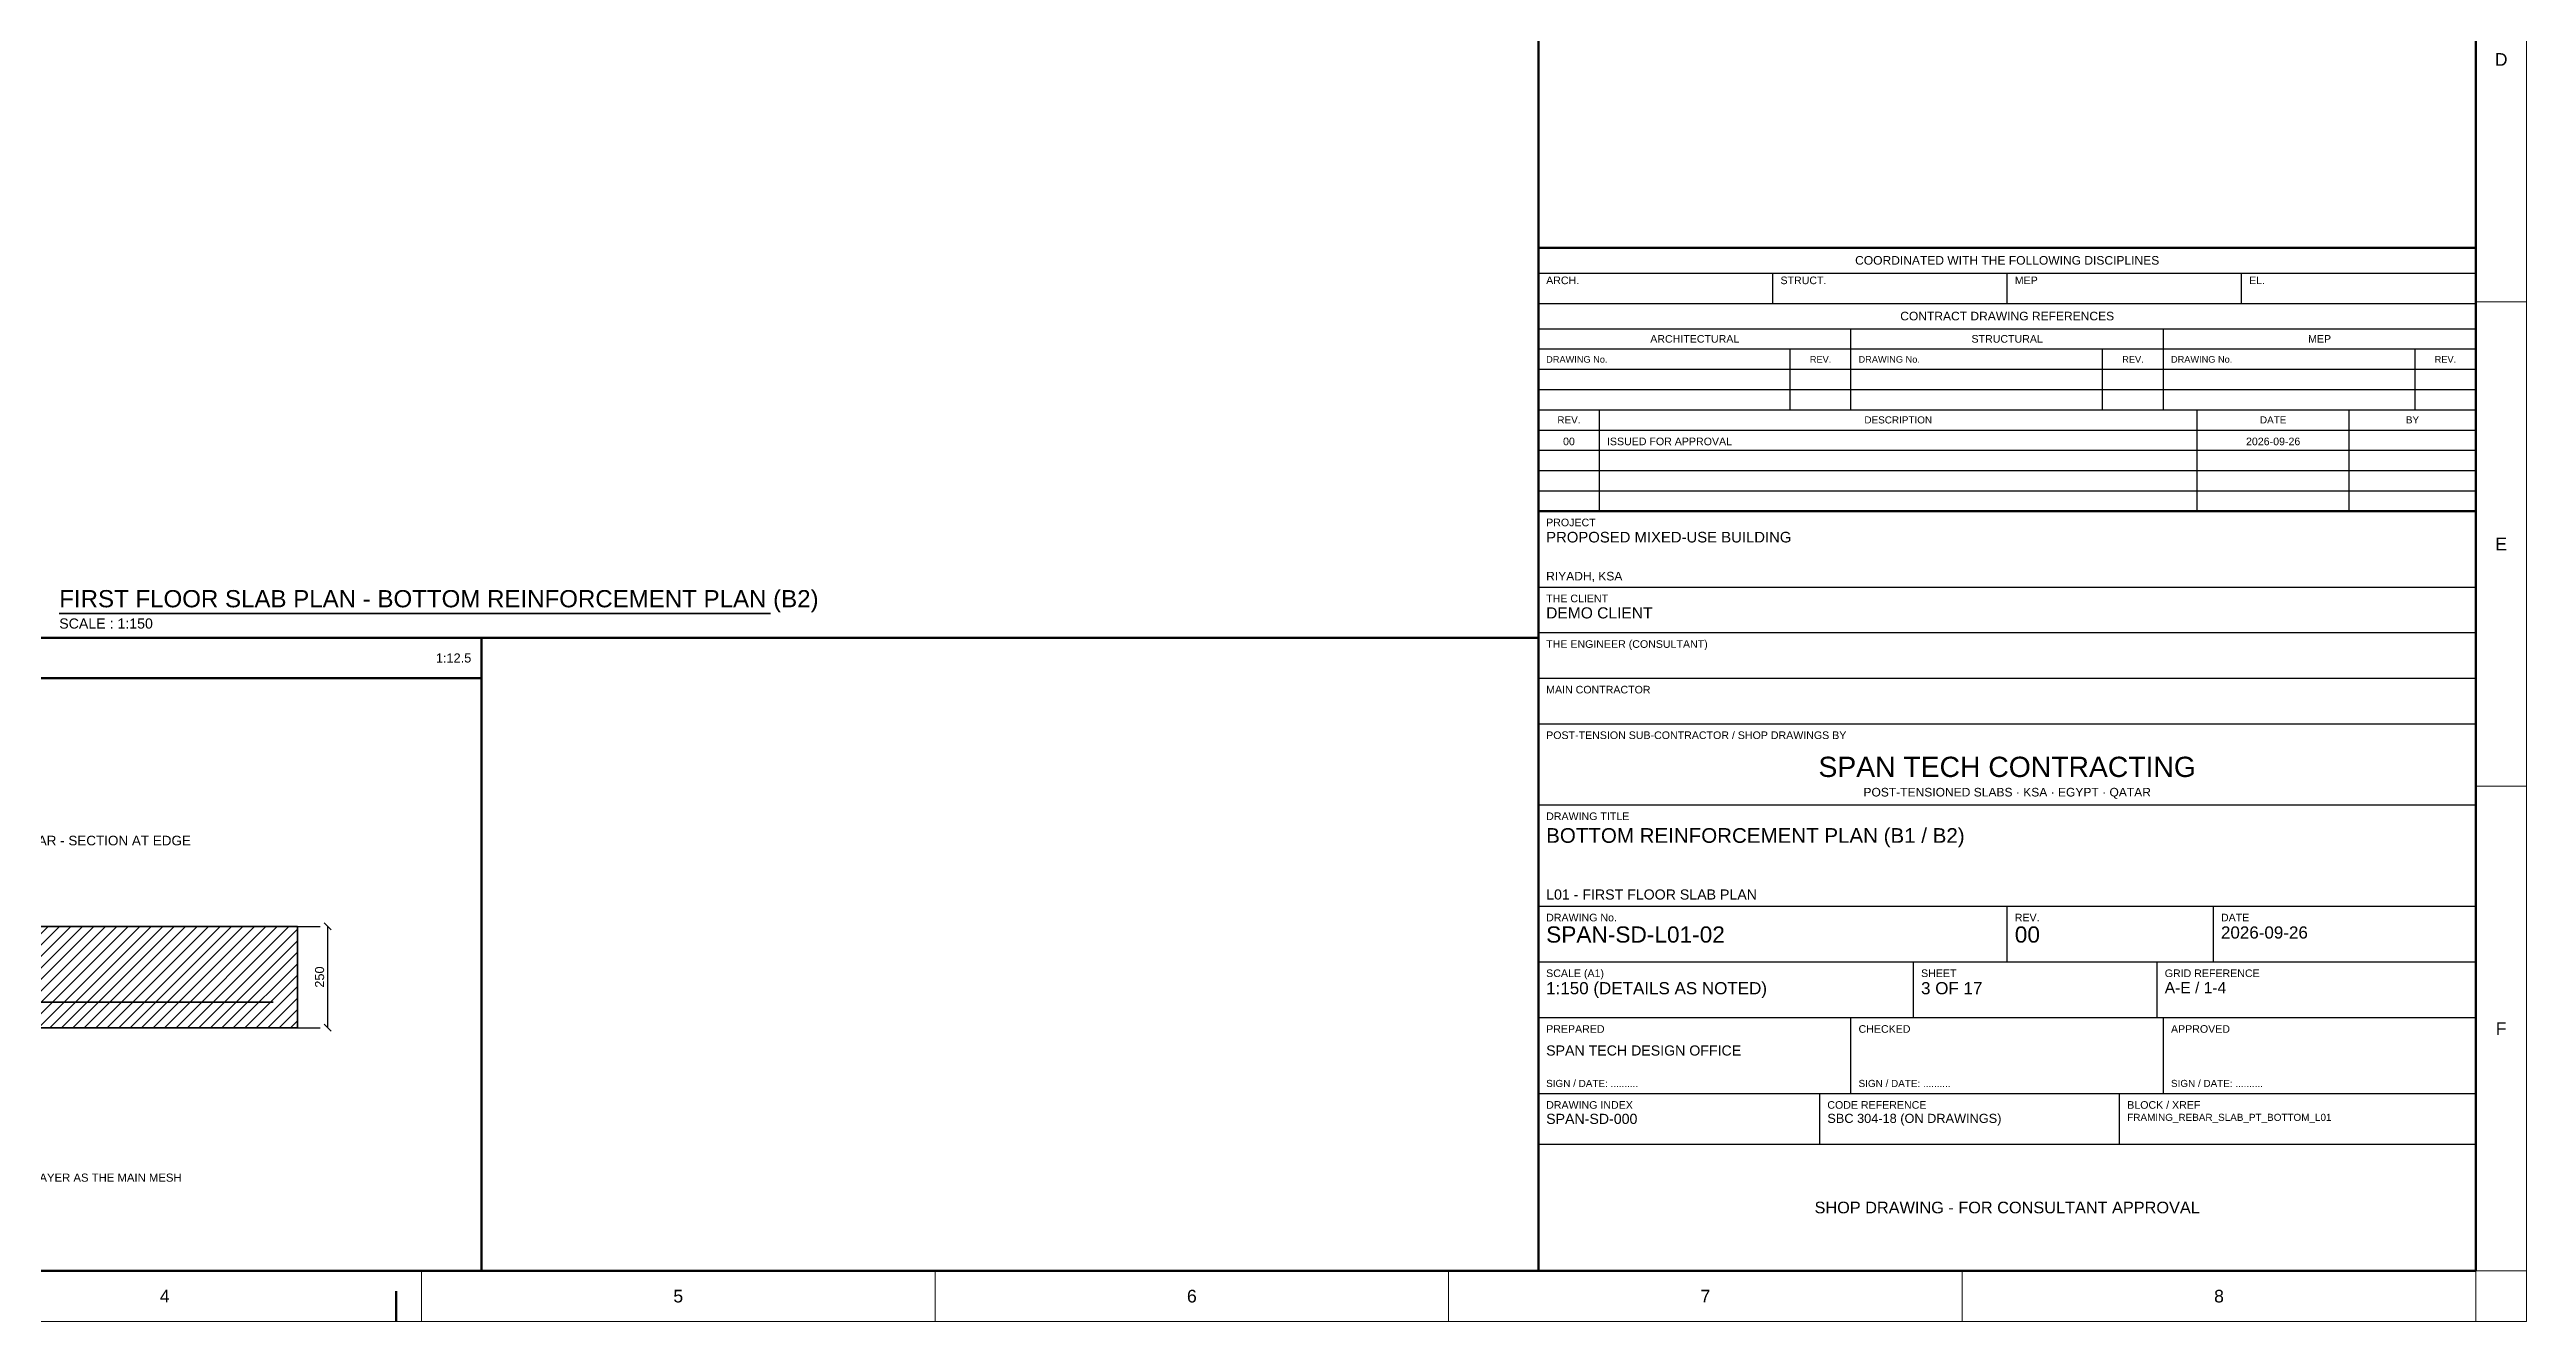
# Model space of a CAD drawing. Header units: millimetres. Extents: x 0 to 126150, y 0 to 89100.
# Drawn here: x 52812 to 126150, y 0 to 37669 of the extents above; entities that cross this region are included whole.
import ezdxf
from ezdxf.enums import TextEntityAlignment as Align

# ---------------------------------------------------------------- set-up
doc = ezdxf.new("R2010")
doc.units = ezdxf.units.MM
doc.header["$LTSCALE"] = 37.5
doc.layers.get('0').update_dxf_attribs({"linetype": 'CONTINUOUS'})
for name, color, linetype in [('SPAN-DETAIL', 7, 'CONTINUOUS'), ('SPAN-DETAIL-HATCH', 8, 'CONTINUOUS'), ('SPAN-DIM', 8, 'CONTINUOUS'), ('SPAN-RB-TEXT', 7, 'CONTINUOUS'), ('SPAN-SHEET-NOTES', 7, 'CONTINUOUS'), ('SPAN-SHEET-TEXT', 2, 'CONTINUOUS')]:
    doc.layers.add(name, color=color, linetype=linetype)
for name, color, linetype, lineweight in [('SPAN-RB-BOT', 1, 'CONTINUOUS', 20), ('SPAN-SHEET-FRAME', 7, 'CONTINUOUS', 50), ('SPAN-SHEET-TITLE', 7, 'CONTINUOUS', 25)]:
    doc.layers.add(name, color=color, linetype=linetype, lineweight=lineweight)
doc.styles.get("Standard").update_dxf_attribs({"font": 'arial.ttf'})

# ---------------------------------------------------------------- blocks, each defined once
blk = doc.blocks.new('FRAMING_REBAR_SLAB_PT_BOTTOM_L01')
at = {"layer": 'SPAN-DETAIL-HATCH'}
h = blk.add_hatch(dxfattribs=at)
h.set_pattern_fill('ANSI31', color=256, scale=75.5906)
h.paths.add_polyline_path([(43350, 8700), (60150, 8700), (60150, 11700), (43350, 11700)])
at = {"layer": 'SPAN-DETAIL', "lineweight": 35}
blk.add_lwpolyline([(43350, 8700), (60150, 8700), (60150, 11700), (43350, 11700)], close=True, dxfattribs=at)
at = {"layer": 'SPAN-DIM'}
for p, q in [((61155, 11595), (60945, 11805)), ((60150, 11700), (60825, 11700)), ((61050, 8700), (61050, 11700)), ((61155, 8595), (60945, 8805)), ((60150, 8700), (60825, 8700))]:
    blk.add_line(p, q, dxfattribs=at)
at = {"layer": 'SPAN-RB-BOT', "lineweight": 35}
blk.add_line((46950, 9456), (59430, 9456), dxfattribs=at)
at = {"layer": 'SPAN-SHEET-FRAME'}
for p, q in [((96900, 1500), (96900, 87600)), ((96900, 31800), (124650, 31800)), ((96900, 24000), (124650, 24000)), ((3000, 20250), (96900, 20250)), ((34300, 19050), (65600, 19050)), ((63075, 0), (63075, 900))]:
    blk.add_line(p, q, dxfattribs=at)
at = {"layer": 'SPAN-SHEET-FRAME', "lineweight": 13}
for p, q in [((124650, 30200), (126150, 30200)), ((124650, 15850), (126150, 15850)), ((63825, 0), (63825, 1500)), ((79031.25, 0), (79031.25, 1500)), ((94237.5, 0), (94237.5, 1500)), ((109443.75, 0), (109443.75, 1500)), ((124650, 0), (124650, 1500)), ((124650, 1500), (126150, 1500))]:
    blk.add_line(p, q, dxfattribs=at)
blk.add_lwpolyline([(0, 0), (126150, 0), (126150, 89100), (0, 89100)], close=True, dxfattribs=at)
at = {"layer": 'SPAN-SHEET-FRAME'}
for points in [[(3000, 1500), (124650, 1500), (124650, 87600), (3000, 87600)], [(34300, 1500), (65600, 1500), (65600, 20250), (34300, 20250)]]:
    blk.add_lwpolyline(points, close=True, dxfattribs=at)
at = {"layer": 'SPAN-SHEET-TITLE'}
for p, q in [((96900, 31050), (124650, 31050)), ((103837.5, 30150), (103837.5, 31050)), ((110775, 30150), (110775, 31050)), ((117712.5, 30150), (117712.5, 31050)), ((96900, 30150), (124650, 30150)), ((96900, 29400), (124650, 29400)), ((106150, 28800), (106150, 29400)), ((115400, 28800), (115400, 29400)), ((96900, 28800), (124650, 28800)), ((104350, 28200), (104350, 28800)), ((106150, 28200), (106150, 28800)), ((113600, 28200), (113600, 28800)), ((115400, 28200), (115400, 28800)), ((122850, 28200), (122850, 28800)), ((96900, 28200), (124650, 28200)), ((104350, 27600), (104350, 28200)), ((106150, 27600), (106150, 28200)), ((113600, 27600), (113600, 28200)), ((115400, 27600), (115400, 28200)), ((122850, 27600), (122850, 28200)), ((96900, 27600), (124650, 27600)), ((104350, 27000), (104350, 27600)), ((106150, 27000), (106150, 27600)), ((113600, 27000), (113600, 27600)), ((115400, 27000), (115400, 27600)), ((122850, 27000), (122850, 27600)), ((96900, 27000), (124650, 27000)), ((98700, 26400), (98700, 27000)), ((116400, 26400), (116400, 27000)), ((120900, 26400), (120900, 27000)), ((96900, 26400), (124650, 26400)), ((96900, 25800), (124650, 25800)), ((98700, 25800), (98700, 26400)), ((98700, 25200), (98700, 25800)), ((116400, 25800), (116400, 26400)), ((116400, 25200), (116400, 25800)), ((120900, 25800), (120900, 26400)), ((120900, 25200), (120900, 25800)), ((96900, 25200), (124650, 25200)), ((98700, 24600), (98700, 25200)), ((116400, 24600), (116400, 25200)), ((120900, 24600), (120900, 25200)), ((96900, 24600), (124650, 24600)), ((98700, 24000), (98700, 24600)), ((116400, 24000), (116400, 24600)), ((120900, 24000), (120900, 24600)), ((96900, 24000), (124650, 24000)), ((96900, 21750), (124650, 21750)), ((96900, 20400), (124650, 20400)), ((96900, 19050), (124650, 19050)), ((96900, 17700), (124650, 17700)), ((96900, 15300), (124650, 15300)), ((96900, 12300), (124650, 12300)), ((110775, 10650), (110775, 12300)), ((116880, 10650), (116880, 12300)), ((96900, 10650), (124650, 10650)), ((108000, 9000), (108000, 10650)), ((115215, 9000), (115215, 10650)), ((96900, 9000), (124650, 9000)), ((106150, 6750), (106150, 9000)), ((115400, 6750), (115400, 9000)), ((96900, 6750), (124650, 6750)), ((105225, 5250), (105225, 6750)), ((114105, 5250), (114105, 6750)), ((96900, 5250), (124650, 5250))]:
    blk.add_line(p, q, dxfattribs=at)
at = {"layer": 'SPAN-SHEET-TITLE', "lineweight": 35}
blk.add_line((53100, 20970), (74160, 20970), dxfattribs=at)
at = {"layer": 'SPAN-SHEET-TITLE', "lineweight": 50}
blk.add_lwpolyline([(96900, 1500), (124650, 1500), (124650, 24000), (96900, 24000)], close=True, dxfattribs=at)
at = {"layer": 'SPAN-DIM'}
blk.add_text('250', height=270, rotation=90, dxfattribs=at).set_placement((60942, 10200), align=Align.CENTER)
at = {"layer": 'SPAN-RB-TEXT'}
blk.add_text('2T16 TRIMMERS T&B + T12 U-BAR - SECTION AT EDGE', height=285, dxfattribs=at).set_placement((51750, 14100), align=Align.CENTER)
at = {"layer": 'SPAN-SHEET-FRAME'}
for s, p in [('D', (125400, 37375)), ('E', (125400, 23025)), ('F', (125400, 8675)), ('4', (56221.88, 750)), ('5', (71428.12, 750)), ('6', (86634.38, 750)), ('7', (101840.62, 750)), ('8', (117046.88, 750))]:
    blk.add_text(s, height=375, dxfattribs=at).set_placement(p, align=Align.MIDDLE_CENTER)
at = {"layer": 'SPAN-SHEET-NOTES'}
blk.add_text('TRIMMERS PLACED IN THE SAME LAYER AS THE MAIN MESH', height=240, dxfattribs=at).set_placement((51750, 4140), align=Align.CENTER)
at = {"layer": 'SPAN-SHEET-TEXT'}
for s, p in [('00', (97800, 25950)), ('2026-09-26', (118650, 25950))]:
    blk.add_text(s, height=225, dxfattribs=at).set_placement(p, align=Align.CENTER)
for s, height, p in [('ISSUED FOR APPROVAL', 225, (98925, 25950)), ('PROPOSED MIXED-USE BUILDING', 315, (97125, 23070)), ('FIRST FLOOR SLAB PLAN - BOTTOM REINFORCEMENT PLAN (B2)', 510, (53100, 21150)), ('DEMO CLIENT', 330, (97125, 20820)), ('BOTTOM REINFORCEMENT PLAN (B1 / B2)', 435, (97125, 14175)), ('SPAN-SD-L01-02', 480, (97125, 11220)), ('00', 480, (111000, 11220)), ('2026-09-26', 360, (117105, 11340)), ('1:150 (DETAILS AS NOTED)', 360, (97125, 9690)), ('3 OF 17', 360, (108225, 9690)), ('A-E / 1-4', 330, (115440, 9720)), ('SPAN TECH DESIGN OFFICE', 300, (97125, 7875)), ('SPAN-SD-000', 300, (97125, 5850)), ('SBC 304-18 (ON DRAWINGS)', 270, (105450, 5880)), ('FRAMING_REBAR_SLAB_PT_BOTTOM_L01', 210, (114330, 5940))]:
    blk.add_text(s, height=height, dxfattribs=at).set_placement(p)
for s, height, p in [('SPAN TECH CONTRACTING', 600, (110775, 16425)), ('SHOP DRAWING - FOR CONSULTANT APPROVAL', 345, (110775, 3375))]:
    blk.add_text(s, height=height, dxfattribs=at).set_placement(p, align=Align.MIDDLE_CENTER)
at = {"layer": 'SPAN-SHEET-TITLE'}
for s, height, p in [('COORDINATED WITH THE FOLLOWING DISCIPLINES', 255, (110775, 31425)), ('CONTRACT DRAWING REFERENCES', 255, (110775, 29775)), ('ARCHITECTURAL', 225, (101525, 29100)), ('STRUCTURAL', 225, (110775, 29100)), ('MEP', 225, (120025, 29100)), ('REV.', 210, (97800, 26700)), ('DESCRIPTION', 210, (107550, 26700)), ('DATE', 210, (118650, 26700)), ('BY', 210, (122775, 26700)), ('POST-TENSIONED SLABS · KSA · EGYPT · QATAR', 255, (110775, 15675))]:
    blk.add_text(s, height=height, dxfattribs=at).set_placement(p, align=Align.MIDDLE_CENTER)
for s, height, p in [('ARCH.', 225, (97125, 30720)), ('STRUCT.', 225, (104062.5, 30720)), ('MEP', 225, (111000, 30720)), ('EL.', 225, (117937.5, 30720)), ('DRAWING No.', 195, (97125, 28395)), ('DRAWING No.', 195, (106375, 28395)), ('DRAWING No.', 195, (115625, 28395)), ('PROJECT', 225, (97125, 23550)), ('RIYADH, KSA', 255, (97125, 21945)), ('THE CLIENT', 225, (97125, 21300)), ('SCALE : 1:150', 300, (53100, 20520)), ('THE ENGINEER (CONSULTANT)', 225, (97125, 19950)), ('MAIN CONTRACTOR', 225, (97125, 18600)), ('POST-TENSION SUB-CONTRACTOR / SHOP DRAWINGS BY', 225, (97125, 17250)), ('DRAWING TITLE', 225, (97125, 14850)), ('L01 - FIRST FLOOR SLAB PLAN', 300, (97125, 12495)), ('DRAWING No.', 225, (97125, 11850)), ('REV.', 225, (111000, 11850)), ('DATE', 225, (117105, 11850)), ('SCALE (A1)', 225, (97125, 10200)), ('SHEET', 225, (108225, 10200)), ('GRID REFERENCE', 225, (115440, 10200)), ('PREPARED', 225, (97125, 8550)), ('CHECKED', 225, (106375, 8550)), ('APPROVED', 225, (115625, 8550)), ('SIGN / DATE: ..........', 210, (97125, 6945)), ('SIGN / DATE: ..........', 210, (106375, 6945)), ('SIGN / DATE: ..........', 210, (115625, 6945)), ('DRAWING INDEX', 225, (97125, 6300)), ('CODE REFERENCE', 225, (105450, 6300)), ('BLOCK / XREF', 225, (114330, 6300))]:
    blk.add_text(s, height=height, dxfattribs=at).set_placement(p)
for p in [(105250, 28395), (114500, 28395), (123750, 28395)]:
    blk.add_text('REV.', height=195, dxfattribs=at).set_placement(p, align=Align.CENTER)
blk.add_text('1:12.5', height=270, dxfattribs=at).set_placement((65300, 19650), align=Align.MIDDLE_RIGHT)

msp = doc.modelspace()

# ---------------------------------------------------------------- block references
msp.add_blockref('FRAMING_REBAR_SLAB_PT_BOTTOM_L01', (0, 0))

doc.saveas('drawing.dxf')
